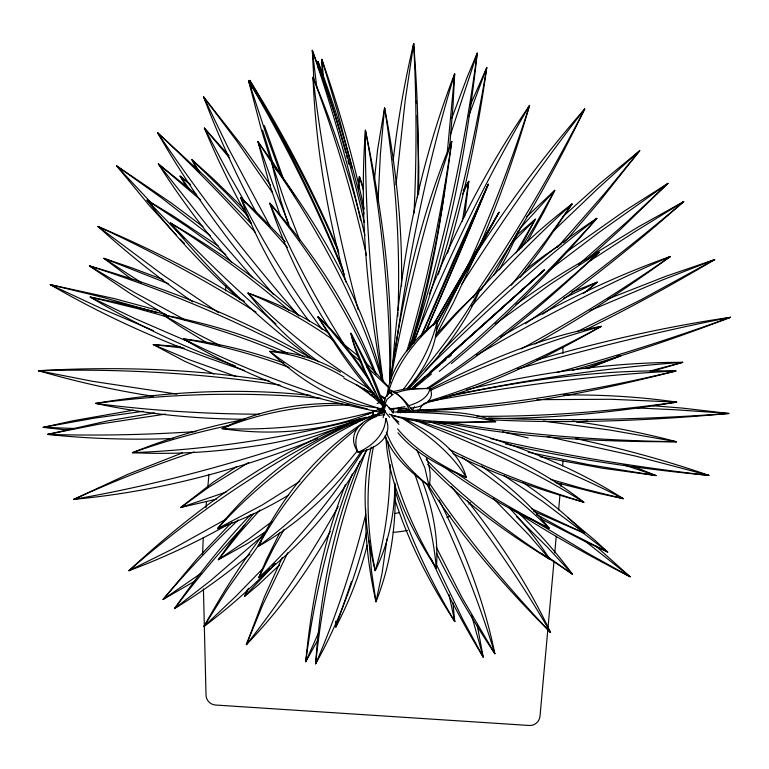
<?xml version="1.0" encoding="UTF-8"?>
<svg xmlns="http://www.w3.org/2000/svg" width="769" height="769" viewBox="0 0 769 769"><rect width="100%" height="100%" fill="white"/><g stroke="black" fill="none" stroke-linecap="round" stroke-linejoin="round"><path stroke-width="1.15" d="M418.615 194.644L418.807 167.652L417.173 115.292M394.872 483.115C394.843 513.259 388.624 543.587 375.214 570.675C364.939 530.523 360.69 487.565 371.264 447.029M401.514 286.308C402.581 226.461 396.016 166.652 384.577 107.948L377.569 149.83L374.426 179.61M335.899 621.208L335.822 627.071C349.462 601.166 360.007 573.636 367.169 545.24M398.044 310.522C400.447 242.764 395.353 174.861 384.577 107.948L380.395 154.098L378.002 202.112M417.48 197.739C419.345 146.312 417.711 94.798 413.664 43.516C404.6 82.014 397.698 121.031 393.209 160.337M365.65 508.713C365.112 540.021 369.139 571.29 375.974 601.81C390.787 564.792 396.419 524.516 395.035 484.797M358.931 188.972L359.402 176.476L363.256 187.819M414.01 213.273C416.836 156.722 416.615 100.047 413.664 43.516L405.225 100.268L395.968 184.916M397.804 316.261L397.977 312.839M386.97 396.256C390.431 364.871 413.299 339.783 437.234 321.173C436.936 346.646 424.296 370.418 407.109 388.624M392.286 370.437L392.546 366.976M392.719 364.66C400.015 265.593 418.519 166.69 454.652 73.901L453.028 105.651L449.577 147.552M203.266 537.464L202.583 554.18M205.957 507.665L206.496 501.715M207.784 487.411L208.966 474.3M225.528 290.797L225.951 286.03M553.997 561.207L540.021 716.112C539.627 721.447 534.743 725.859 529.36 725.484L215.387 705.019C210.024 704.673 205.679 699.694 206.005 694.34L203.429 588.919M554.747 552.863L556.256 536.185M558.621 509.962L560.015 494.477M560.774 486.133L560.986 483.749M562.6 465.879L563.033 461.112M386.98 538.944L382.155 572.79L375.974 601.81L371.485 570.934L369.005 540.665M393.026 412.866L393.526 408.176M398.159 412.761L398.659 408.07M447.298 152.252L454.652 73.901C427.526 162.922 408.954 254.376 395.843 346.454M444.597 190.645C437.455 243.581 426.939 296.228 410.617 347.136M444.905 188.299L445.357 184.771M445.655 182.416L445.962 180.061M394.564 355.98L394.891 353.596M395.208 351.222L395.689 347.646M358.21 185.137L359.402 176.476L363.458 190.231M464.534 216.916L468.802 181.234L463.178 190.664M390.075 381.424C402.12 299.631 419.374 217.8 451.711 141.4C442.79 211.619 430.467 281.742 408.897 349.289M383.068 417.74L385.067 410.569M373.494 446.597C365.102 487.488 366.996 529.928 375.214 570.675C385.596 536.349 389.989 500.417 390.162 464.62M390.229 381.443C405.821 300.294 424.978 219.655 451.711 141.4C441.416 212.244 427.42 282.684 406.791 351.289M462.313 221.501L468.802 181.234L462.611 194.182M385.913 420.749L386.374 418.519M366.457 533.032C355.163 578.548 338.61 622.9 315.636 663.849C320.365 594.745 333.054 525.487 360.017 461.41M365.708 514.634C352.865 565.551 336.495 615.633 315.636 663.849C323.22 590.746 339.148 518.219 366.553 449.903M387.451 395.824C392.728 374.618 404.475 355.528 418.865 339.283A2189.506 533.119 13.7 0 1 437.234 321.173C431.294 346.031 418.894 368.947 403.504 389.201M409.637 345.55L410.54 342.224M385.096 404.148L387.057 399.342L393.199 394.295M447.558 253.155C465.178 192.365 478.107 130.269 486.758 67.585L470.282 105.151M438.359 274.312C459.141 206.601 475.127 137.449 486.758 67.585L468.504 116.648M450.298 135.248L477.222 53.119C466.629 151.753 447.471 249.983 413.674 343.435M351.385 581.797L335.822 627.071L335.678 622.063M411.617 345.175C442.973 250.271 464.092 152.147 477.222 53.119L467.225 77.025L451.826 118.138M345.406 484.605C323.365 541.222 311.474 601.358 305.735 661.705L318.203 639.375M352.269 474.012C328.892 534.282 314.165 597.686 305.735 661.705L318.549 632.743M429.371 293.979C456.075 227.874 489.046 164.143 529.581 105.42C515.739 153.098 499.341 200.046 479.789 245.686M414.222 340.734C447.327 259.835 485.249 180.802 529.581 105.42C511.798 160.759 491.093 215.185 466.831 268.006M420.624 336.928L453.835 259.932L488.286 184.224L459.881 252.693L426.151 331.179M421.393 336.159L488.286 184.224A2189.506 172.804 -72.2 0 1 464.38 241.456L426.574 329.44M247.56 589.506L244.6 596.331L257.74 585.42L279.599 564.927M520.728 227.297L508.357 253.039L499.341 269.852M477.943 250.117L453.383 302.698L436.494 334.409M462.957 276.446L436.158 330.459M282.204 557.708L264.421 596.85L246.359 644.672C279.109 610.807 306.946 572.396 330.314 531.533M248.531 588.208L244.6 596.331L275.475 563.658M287.654 552.882L262.767 604.799L246.359 644.672C280.723 601.262 311.166 554.814 338.206 506.531M366.851 449.663C340.677 499.475 303.966 543.991 258.769 577.682L266.334 559.851L279.705 532.946M518.585 230.45L493.871 275.206M519.113 250.012L535.33 219.184L516.633 235.343M433.168 325.412L470.176 261.316A2189.506 130.038 -55.3 0 1 499.062 212.244L471.349 262.911L436.359 324.335M433.312 324.605L499.062 212.244L436.667 322.942M412.684 409.81L414.481 406.695M418.057 412.174L422.258 404.907M527.496 241.351L543.596 212.436L554.785 190.308L526.775 216.647M284.146 529.351L273.312 548.441L258.769 577.682C298.958 539.742 333.852 496.38 363.65 449.884M515.951 252.963L535.33 219.184L512.961 242.024M461.948 284.001C500.196 223.827 540.991 165.258 584.728 108.938C554.305 171.795 519.902 232.805 480.596 290.547M521.392 247.916L534.147 227.038L554.785 190.308L519.777 228.681M381.799 412.905L383.654 410.05M475.031 255.433C508.049 204.073 544.519 154.896 584.728 108.938C551.642 173.333 514.846 235.833 474.213 295.767L472.906 297.661M361.603 450.98C335.14 490.324 299.372 523.343 258.009 546.548C281.319 497.543 316.511 453.422 362.218 423.632M261.085 541.741L227.499 589.064L203.948 626.495C227.278 608.961 249.329 589.708 269.756 568.858M264.728 532.235C242.043 562.014 222.03 593.745 203.948 626.495L236.073 596.09L263.133 568.243M520.142 277.359L542.039 248.108L572.098 203.968C537.694 229.989 506.454 260.028 477.905 292.316M371.619 395.151L373.071 393.315M511.298 285.251L546.105 240.447L572.098 203.968C536.618 235.91 503.272 270.188 471.695 305.975M357.652 450.442C328.613 486.441 295.267 519.075 258.009 546.548C282.934 501.061 316.751 460.41 357.489 428.256M253.674 513.5L229.96 543.164L218.329 559.726L247.839 543.356L266.853 530.946M435.523 337.485L451.98 318.741A2189.506 541.664 -14.5 0 1 479.769 289.98C464.034 327.786 436.994 359.517 408.925 388.778M407.657 388.749C434.389 357.941 459.641 325.547 479.769 289.98L456.363 312.791L435.667 335.14M566.378 240.245L599.224 201.843L639.77 150.637L599.676 183.656L562.408 217.041M557.314 247.397L604.597 193.49L639.77 150.637L597.917 188.52L553.113 231.277M259.97 509.953L239.611 532.859L218.329 559.726L248.003 539.559L271.832 521.642M244.85 524.929C219.847 551.44 196.46 579.451 174.553 608.577C200.997 592.39 226.288 574.289 249.954 554.257M250.656 514.615C222.789 543.798 197.623 575.491 174.553 608.577L210.398 580.806L262.21 536.176M272.236 566.292L274.716 563.725M439.849 353.432C487.7 303.563 538.963 256.365 596.869 218.329C552.055 270.227 504.349 319.923 451.355 363.564M231.969 522.141L197.662 558.131L163.066 599.455L195.787 580.566M414.51 381.52L416.154 379.867M425.19 370.745C479.423 316.713 536.031 264.882 596.869 218.329C548.393 272.284 496.947 323.759 440.983 369.985L439.214 371.408M238.265 519.959C211.725 545.019 186.713 571.665 163.066 599.455L200.969 573.376M411.973 388.355L424.603 376.858M411.761 388.643L544.385 269.929L412.271 388.883M413.184 388.576L423.546 379.204M429.794 372.302L544.385 269.929L412.357 388.768M586.507 291.586L597.205 282.117L571.953 292.066M587.987 258.826L620.843 229.075L668.001 183.349L624.332 211.11L566.109 252.213M427.16 376.041L440.695 364.189M578.778 264.392L627.36 221.462L668.001 183.349L598.455 232.776L548.47 270.669M441.589 363.439L446.058 359.652M448.74 357.383L451.422 355.105M413.414 388.903L431.515 373.994M583.575 293.431L597.205 282.117L563.744 298.362M525.592 269.563L543.712 256L561.255 244.081M495.207 324.047L550.095 284.443L599.166 252.242C545.98 302.255 490.247 350.279 428.054 388.835M515.961 304.524C542.491 285.28 570.137 267.497 599.166 252.242C544.885 301.611 487.988 348.395 426.555 388.633M542.645 314.252C591.736 279.378 638.635 241.495 683.728 201.603L638.645 226.692L590.111 256.462M525.448 323.691C580.182 285.645 632.897 244.715 683.728 201.603L635.819 231.142L587.939 262.277M299.939 481.298L262.133 505.07L217.569 528.601C260.316 475.944 316.953 432.841 382.299 412.895M563.264 242.802L565.282 241.514M390.873 392.44C385.615 394.507 382.808 400.707 385.615 405.811M237.006 466.437L213.109 482.288L180.677 507.511L216.464 499.148M369.553 419.24L385.086 410.819M226.259 519.046L171.679 549.422L128.913 570.694C195.778 508.588 271.467 454.191 356.605 420.21C273.985 459.103 197.691 510.76 128.913 570.694C163.384 557.871 196.749 542.183 228.749 524.074M476.415 355.288C539.242 318.885 603.809 285.386 670.433 256.462C626.946 288.154 581.922 317.818 534.926 344.041M288.452 495.188C266.064 508.751 242.254 519.911 217.569 528.601C258.778 482.807 309.071 445.241 364.746 418.865M248.675 462.486L208.851 487.181L180.677 507.511L226.288 492.006M500.552 336.937C554.689 305.245 611.268 277.455 670.433 256.462C622.323 289.855 572.588 320.942 521.151 348.963M368.034 417.817L373.003 415.01M379.963 411.079L382.952 409.396C341.744 398.159 303.572 377.396 269.842 351.404C294.787 351.414 319.077 359.719 340.446 372.215M429.727 389.431C483.97 361.526 540.895 336.928 601.31 326.354C545.096 358.171 486.566 387.691 423.623 403.523M375.253 415.27L384.606 410.646M376.118 416.683C361.776 421.46 350.972 437.503 358.085 452.268C373.849 450.25 394.612 436.84 385.75 418.567C385.096 434.504 371.888 446.395 358.085 452.268C344.06 432.303 365.506 415.539 384.654 414.799M584.757 330.17C629.061 308.532 672.289 284.751 714.68 259.595L666.598 276.013L607.597 299.093M577.24 331.622L641.211 299.641L714.68 259.595L662.82 279.849L589.958 310.657M429.89 390.652C485.402 365.217 542.337 342.436 601.31 326.354C546.019 356.249 488.661 382.933 428.42 401.245M377.166 403.581L381.549 401.639M367.476 414.376L385.029 406.618L382.654 401.158M313.271 440.099L317.616 438.292M395.055 393.382C406.061 388.816 418.249 388.614 429.996 388.451C436.34 400.822 420.662 407.926 410.579 407.887M375.435 411.059C327.258 431.342 273.601 436.321 222.078 428.612C258.98 410.012 300.785 402.225 341.945 403.658M357.662 419.797L360.824 418.547M392.94 391.632L406.234 388.71L429.996 388.451C428.112 398.034 418.163 402.735 409.723 405.369M381.011 411.809L384.346 410.521M312.176 440.522C235.92 470.839 155.655 491.824 73.834 499.331L127.567 474.425L182.186 452.989M347.588 424.44C258.692 457.103 167.19 483.086 73.834 499.331C113.072 481.49 153.185 465.524 194.115 451.961M587.564 368.726L620.929 355.778L619.314 355.836M381.991 412.953C338.812 426.17 295.729 440.627 250.742 446.616C211.619 452.48 171.939 454.566 132.422 452.672C168.757 438.061 206.438 426.718 244.917 419.365M584.882 368.601L620.929 355.778L617.449 356.172M379.059 412.059L384.471 410.233M536.599 360.065C600.214 341.59 664.974 326.806 730.55 317.299C680.056 336.678 628.782 354.067 576.817 369.091L572.232 370.36M378.636 410.146L382.914 408.925M517.652 368.957C587.91 348.982 658.889 331.458 730.55 317.299C673.509 337.899 615.729 356.508 557.208 372.436M652.439 371.158L682.728 362.353C609.894 362.103 537.435 373.109 466.658 389.681M371.158 412.28C322.672 425.286 272.207 430.553 222.078 428.612C262.152 411.828 305.841 404.763 349.164 405.071M650.161 370.985L682.728 362.353C604.867 367.736 527.572 379.665 451.163 395.372M366.255 417.231C289.836 437.157 211.379 449.663 132.422 452.672C164.403 441.396 197.104 432.091 230.316 425.199M440.512 398.121C517.748 381.155 596.677 369.36 675.941 370.994C589.708 392.863 501.388 410.723 412.069 410.425M404.936 406.666L389.768 409.204M394.958 513.519L399.592 512.558M430.448 401.207C511.568 386.269 593.505 375.012 675.941 370.994C590.361 391.267 503.243 406.263 415.298 410.444M133.335 410.165L73.516 420.681L43.189 427.343L67.605 430.063M381.741 410.242L384.106 409.867M154.454 412.934L107.91 420.845L47.553 434.418C89.262 438.868 131.268 440.051 173.169 438.522M143.13 411.309L94.972 418.048L43.189 427.343L74.41 428.487M397.756 408.435L401.303 407.974M165.441 414.097L98.98 424.18L47.553 434.418C97.029 435.831 146.571 434.85 195.951 431.582M576.692 422.056L587.42 420.989M379.578 409.742L383.058 409.531M407.224 408.291L393.911 408.714M405.696 408.627L407.31 410.156L409.579 410.031C405.551 401.312 397.804 392.392 388.441 389.268L388.787 390.931L391.431 394.247M433.495 409.819L440.416 409.473M536.945 399.659L611.047 399.274L676.701 402.129C613.922 412.386 550.373 418.961 486.7 418.451M410.511 410.396L397.996 410.242M417.394 410.319L423.123 410.252M563.687 394.978C601.464 394.584 639.299 396.679 676.701 402.129C610.528 411.386 543.731 416.817 476.876 416.289M409.915 410.406L398.438 410.002L401.927 410.588M392.103 411.982C426.747 412.559 461.861 413.318 495.678 421.662C460.362 421.931 422.844 426.939 389.124 414.116M258.99 414.241C204.352 413.905 149.724 410.502 95.539 403.417C166.44 391.517 238.996 387.624 310.57 395.429M245.369 419.259C195.066 419.009 144.755 413.895 95.539 403.417C170.093 393.497 245.763 391.325 320.673 398.342M351.395 423.075L355.97 423.238M636.992 407.926L676.96 409.848L728.829 413.482C649.67 420.72 570.002 423.844 490.564 419.778M488.748 417.99C568.772 421.354 648.969 419.316 728.829 413.482L682.276 408.089L652.112 405.667M379.54 410.8L383 411.069M180.571 346.608L153.242 344.599L184.627 361.247L213.801 373.926M543.327 421.056L610.077 430.073L676.48 441.733C596.879 442.05 516.864 437.465 438.686 421.768M377.416 407.82C335.813 403.946 299.333 379.607 269.842 351.404C296.123 354.105 321.327 363.699 343.993 377.021M184.07 348.155L153.242 344.599L188.559 359.479L235.881 376.377M572.597 421.066L574.924 421.374C609.115 426.314 643.086 432.86 676.48 441.733C600.435 440.56 524.352 434.956 449.288 422.508M177.033 394.103L92.328 381.27L38.45 370.706C115.34 366.342 192.817 368.678 268.948 380.722M402.274 411.213L404.609 411.588M153.339 396.304C114.533 390.325 76.141 381.693 38.45 370.706C118.032 368.562 197.835 372.85 276.6 384.596L280.041 385.144M403.408 412.242L405.657 412.645M382.424 412.78C346.502 404.821 310.08 398.063 275.792 384.116C243.744 371.85 212.888 356.547 183.455 338.918C217.685 342.936 251.338 351.26 283.723 363.006M547.249 436.513L636.011 456.2L708.903 475.396C640.567 468.936 572.482 459.112 505.502 443.973M540.117 456.748L602.204 468.186L656.092 475.569L633.233 466.389M575.596 438.59C620.689 448.279 665.329 460.227 708.903 475.396C635.569 467.033 562.562 455.258 490.641 438.57M528.168 452.182L588.843 464.687L656.092 475.569L623.774 464.928M502.686 431.784L528.168 437.965M391.229 415.097C425.334 423.363 460.842 422.316 495.678 421.662C465.082 408.675 430.505 412.126 398.054 412.03L400.322 412.665M433.985 421.672C500.071 438.686 565.513 461.746 623.284 498.677L598.551 493.362L555.362 482.461M166.392 314.588L118.503 302.813L90.165 297.036C136.151 324.729 184.983 347.617 235.41 365.977M367.678 409.05C304.034 392.209 242.235 368.543 183.455 338.918C219.501 344.964 254.875 354.74 289.134 367.447M159.5 310.782L114.225 298.574L50.235 284.636C111.611 320.356 177.187 348.559 244.686 370.485M157.059 312.618L104.151 297.699L50.235 284.636L101.085 308.34L153.387 330.583M166.825 316.818L137.795 308.686L90.165 297.036L135.229 318.712L191.375 343.022M550.508 479.318L582.652 488.517L623.284 498.677C561.255 466.764 495.678 442.242 429.102 421.633M416.202 420.085C475.492 439.243 534.513 463.399 583.844 502.234C539.05 489.584 494.755 474.415 453.028 453.623M415.231 420.46C473.569 442.934 530.85 468.898 583.844 502.234C537.742 487.921 492.323 470.974 449.154 449.279M162.951 279.589L131.903 267.891L103.834 258.307L131.941 279.397M277.83 351.885C240.86 336.216 202.487 323.864 163.326 314.982L178.331 325.258L206.457 342.58M168.248 283.684L103.834 258.307L141.669 282.809M380.761 397.006L385.019 398.794M402.572 411.521L400.38 410.579L400.659 412.761M388.47 407.599L393.92 409.983M397.189 411.415L399.371 412.376M287.596 353.259C247.974 335.409 206.073 322.74 163.326 314.982L196.806 333.698L220.27 345.694M373.388 393.728L343.801 378.213M533.715 511.27L584.613 533.359C565.888 514.317 544.952 497.581 522.958 482.471M402.696 417.836C428.362 431.015 458.353 447.548 466.302 477.549C441.416 466.572 415.693 454.123 397.996 432.774M531.687 508.684L584.613 533.359L542.866 501.59L504.118 475.627M186.242 320.5L134.594 292.537L89.396 265.911C166.45 287.942 241.476 317.972 310.936 358.123M541.203 518.988L584.219 541.011L607.712 552.065L595.168 540.482L567.657 517.47M304.361 357.056C235.843 319.875 163.614 289.673 89.396 265.911L129.788 293.249L168.43 316.405M408.435 410.425L412.165 412.328L413.616 412.319C407.926 404.158 400.697 394.401 391.027 391.017L390.796 392.007L392.296 394.43M536.502 514.528L569.233 532.494L607.712 552.065L580.508 530.927M380.001 395.17L385.163 398.102M369.774 389.162C325.249 362.564 284.059 330.324 247.974 293.056C276.58 302.803 304.043 316.136 328.93 333.323M244.369 301.4C197.662 272.601 148.504 247.887 98.009 226.49C127.885 253.655 159.548 278.849 192.731 301.852M256.048 312.147C205.381 280.07 152.483 251.55 98.009 226.49L163.239 275.167L218.627 312.714M529.399 517.931L587.718 553.199L630.147 576.788L595.427 545.663M377.646 408.906L383.683 412.722M402.274 418.192C426.805 433.908 451.057 452.21 466.302 477.549C441.041 465.255 415.721 450.817 397.573 428.871M510.087 508.011C548.816 533.1 589.044 555.824 630.147 576.788L584.305 540.444M461.852 457.238C492.698 478.616 522.324 501.907 549.124 528.226C512.135 510.712 475.992 490.901 443.223 466.254M218.367 246.109L172.016 215.195L147.042 200.103C174.986 236.16 206.409 269.486 240.399 299.891M356.614 384.827L374.013 397.342M541.049 553.171L572.424 574.164C556.42 552.536 538.511 532.35 519.277 513.548M333.621 340.283C307.119 321.163 278.253 305.36 247.974 293.056C268.131 319.164 291.836 342.628 318.693 361.815M456.161 472.791C485.604 493.717 516.97 511.818 549.124 528.226C530.139 504.022 506.598 483.768 481.567 466.052M546.99 556.314L572.424 574.164L547.153 546.932L516.758 516.797M225.826 254.568L188.165 227.326L147.042 200.103L183.829 238.553M311.868 358.787C259.24 319.654 211.485 273.956 170.324 222.895C216.166 249.3 259.48 280.195 298.881 315.521M340.955 341.936L358.392 356.191M202.978 226.672L171.151 202.891L116.6 165.835L149.628 205.871L176.274 234.949M189.933 183.906L180.042 176.091L186.108 186.117M210.475 235.833L162.057 198.277L116.6 165.835L152.685 204.4M350.529 353.106L360.892 361.651M364.304 388.951L380.982 403.975M196.239 194.365L158.366 163.912C180.282 198.469 204.948 231.238 231.575 262.296M190.693 185.069L180.042 176.091L189.501 189.27M289.231 310.561C251.876 278.397 212.119 249.031 170.324 222.895C203.679 258.509 239.015 292.258 276.042 324.028M398.842 422.094L391.767 416.125L398.948 424.392M366.794 366.823L388.749 387.749M200.699 200.036L158.366 163.912L207.39 225.826L252.713 277.676M364.554 361.641L375.368 372.196L388.999 387.518M493.16 498.322L528.745 534.801L549.893 559.361C505.81 532.436 463.39 501.936 427.699 464.37M381.732 402.831C356.21 377.617 336.716 347.127 317.924 316.79C338.485 334.861 354.49 357.402 369.649 380.011M244.35 209.264L213.369 178.985L191.827 159.567L197.595 170.574M383.375 406.426L384.971 408.06M508.915 507.53C524.198 523.429 538.021 540.761 549.893 559.361C505.483 530.312 463.149 497.687 426.18 459.506M180.311 239.188L184.349 243.427M250.781 223.221L205.611 176.947L157.607 132.777C190.616 190.462 229.825 244.523 273.553 294.556M285.184 241.629L258.624 214.282L240.62 197.498C256.788 241.975 280.493 283.511 309.071 321.154M248.387 216.531L226.865 193.875L191.827 159.567L199.911 172.439M382.51 403.59L384.875 406.253M255.375 232.526L253.828 230.758C223.26 196.653 191.116 163.989 157.607 132.777C200.671 196.845 248.262 257.798 298.93 316.011M372.763 392.93L380.424 401.668M381.107 401.956C357.998 375.157 337.36 346.329 317.924 316.79A2189.506 207.092 71.2 0 1 331.785 331.285L351.808 355.893L370.254 381.693M287.481 247.522L269.323 227.047L240.62 197.498C263.642 243.917 291.336 287.933 322.182 329.536M229.018 155.713L204.362 128.048C217.925 160.644 233.516 192.404 251.165 222.981M229.7 158.251L204.362 128.048L228.951 174.323L245.253 202.872M393.238 412.963L386.547 404.754L382.981 409.175L389.662 417.375M467.533 500.859C499.706 541.655 528.591 585.324 550.537 632.503C505.156 587.026 462.63 538.29 427.564 484.345M374.763 395.353L380.607 402.985M451.374 486.498C487.402 533.042 521.132 581.479 550.537 632.503C506.444 586.016 465.312 536.579 429.535 483.384M381.616 400.399L385.106 405.292M270.573 185.377L244.619 149.032L203.602 96.923C218.55 136.43 236.093 174.948 256.039 212.186M272.418 192.606L237.342 141.861L203.602 96.923L228.316 148.148L270.198 226.49M277.619 171.65L257.942 141.583L268.948 182.474L280.358 216.022M345.05 345.915C316.328 300.371 290.922 252.693 269.775 203.16C314.569 253.559 351.942 311.109 376.128 374.205M328.872 327.69C304.216 288.788 284.261 246.887 269.775 203.16A2189.506 1276.771 -41.1 0 1 302.159 245.378C330.362 285.155 354.845 327.604 374.522 372.225M294.604 195.691L273.591 163.499L257.942 141.583L273.158 184.82L288.894 224.394M380.107 396.573L385.596 405.705M383.942 409.175L365.573 372.254L354.605 345.444A2189.506 100.479 54.3 0 1 350.924 333.217C363.237 357.047 376.579 380.809 383.702 406.83L371.581 376.733L350.924 333.217C355.268 354.374 365.736 373.647 375.214 392.844M416.654 449.778L424.882 467.84L429.025 486.037C411.29 472.675 392.988 457.276 385.038 435.869M439.051 500.042C463.87 548.691 483.999 600.099 494.842 653.746C473.454 621.419 453.556 588.045 436.465 553.228M426.535 483.317C453.431 538.338 477.02 595.11 494.842 653.746L461.967 597.523L436.225 547.038M436.292 564.263L462.525 618.939L483.211 657.139L477.251 625.332M431.361 559.044C446.395 592.87 464.101 625.457 483.211 657.139L471.589 615.344M338.177 249.8C313.454 191 283.617 134.412 249.762 80.37L250.877 84.965M344.339 274.581C317.453 207.707 285.212 143.034 248.618 80.956L261.623 130.72L270.823 160.231M343.503 271.092C317.164 205.256 285.539 141.573 249.762 80.37L252.29 88.387M338.927 253.357L337.62 250.117C312.704 191.394 282.675 134.892 248.618 80.956L266.036 133.912L281.377 176.024M299.948 240.553L284.982 202.16L271.717 162.663C320.702 228.383 363.718 301.006 382.722 381.453M422.191 480.644C432.803 508.444 438.811 538.435 436.321 568.253C410.684 528.976 388.326 484.893 385.932 437.215M283.819 179.879L264.392 125.597M373.801 394.257L375.041 397.631M414.683 473.791C425.545 504.272 433.447 535.964 436.321 568.253C413.02 529.207 394.276 486.575 387.672 441.31M426.343 457.699C429.996 466.62 431.294 476.597 429.025 486.037C411.425 471.339 394.343 454.181 386.384 432.188M289.202 226.961L280.425 199.421L271.717 162.663C318.376 229.498 357.71 302.15 382.087 380.155M272.793 162.999L262.594 130.172M395.026 499.821C408.916 543.02 430.034 583.623 454.767 621.563L452.893 602.665M394.92 490.093C409.3 536.195 430.092 580.114 454.767 621.563L449.019 594.745M384.173 398.121L384.846 400.361M345.925 282.05C327.45 215.291 315.684 146.543 313.002 77.275C334.14 128.586 351.991 181.33 364.919 235.314M345.848 152.877L334.621 113.303L318.01 61.472L318.299 68.499M346.463 155.136L347.377 158.529M347.992 160.788L348.905 164.191M358.162 309.686C337.841 233.372 322.221 155.732 313.002 77.275C334.861 135.344 353.009 194.836 366.438 255.423M363.977 213.753C352.048 162.048 336.582 111.178 318.01 61.472L318.914 69.806M352.106 168.286L337.466 111.486L321.846 59.376L322.192 74.478M364.141 209.024C353.365 158.279 339.042 108.314 321.846 59.376L323.557 78.457M364.227 222.366C351.241 163.845 333.419 106.468 312.31 50.379L313.877 79.995M360.623 220.145C347.838 162.682 331.468 106.035 312.31 50.379L316.847 87.839M382.856 381.559C367.39 298.881 359.161 214.311 365.419 130.24C382.654 213.253 394.42 298.247 389.816 383.193C390.392 320.75 385.317 258.355 376.483 196.566A2189.506 1257.421 40.6 0 0 365.419 130.24C364.814 214.263 371.783 298.199 383.068 381.414M372.975 410.185L373.926 417.25M372.552 410.944L373.34 416.827M416.365 100.96L416.548 103.344M562.85 347.425L562.995 353.413M470.541 502.676A134.037 118.455 -1.4 0 1 468.715 504.089M450.019 515.97A134.037 118.455 -1.4 0 1 446.876 517.585M407.512 530.485A134.037 118.455 -1.4 0 1 393.142 532.34"/></g></svg>
